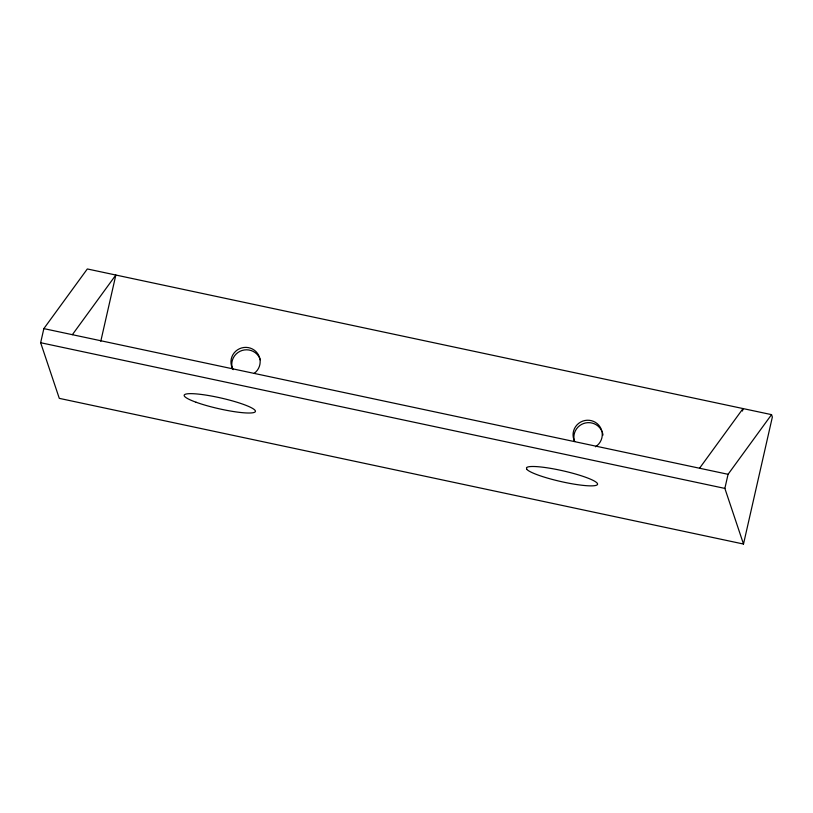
<?xml version="1.0" encoding="UTF-8"?>
<svg xmlns="http://www.w3.org/2000/svg" width="813" height="813" viewBox="0 0 813 813"><rect width="100%" height="100%" fill="white"/><g stroke="black" fill="none" stroke-linecap="round" stroke-linejoin="round"><path stroke-width="1.22" d="M40.65 342.72L43.851 328.615L87.326 268.961L771.537 414.64L772.35 417.059L743.499 544.039L59.288 398.36L40.65 342.72L724.861 488.41L743.499 544.039M100.782 341.277L115.842 275.028L72.367 334.682M724.861 488.41L728.062 474.304L771.537 414.64M742.472 411.032L743.031 408.573L699.556 468.227M43.851 328.615L728.062 474.304M232.427 368.655A14.634 14.41 -18.5 0 1 242.02 350.494A14.634 14.41 -18.5 0 1 260.323 359.803M602.423 432.648A14.634 14.41 -18.5 0 1 602.972 435.107M574.527 441.5A14.634 14.41 -18.5 0 1 583.521 423.543A14.634 14.41 -18.5 0 1 601.996 431.469M233.219 369.641A14.634 14.41 -18.5 0 1 237.477 349.864A14.634 14.41 -18.5 0 1 257.558 353.462A14.634 14.41 -18.5 0 1 254.164 373.401M574.689 441.408A14.634 14.41 -18.5 0 1 580.584 422.099A14.634 14.41 -18.5 0 1 600.228 427.181A14.634 14.41 -18.5 0 1 595.482 446.784M526.672 469.182L526.509 467.688A36.524 5.457 12.8 0 1 580.523 475.534A36.524 5.457 12.8 0 1 581.59 485.209A36.524 5.457 12.8 0 1 526.672 469.182M196.075 402.242A36.524 5.457 12.8 0 0 254.693 412.211A36.524 5.457 12.8 0 0 208.646 395.545A36.524 5.457 12.8 0 0 196.075 402.242"/></g></svg>
